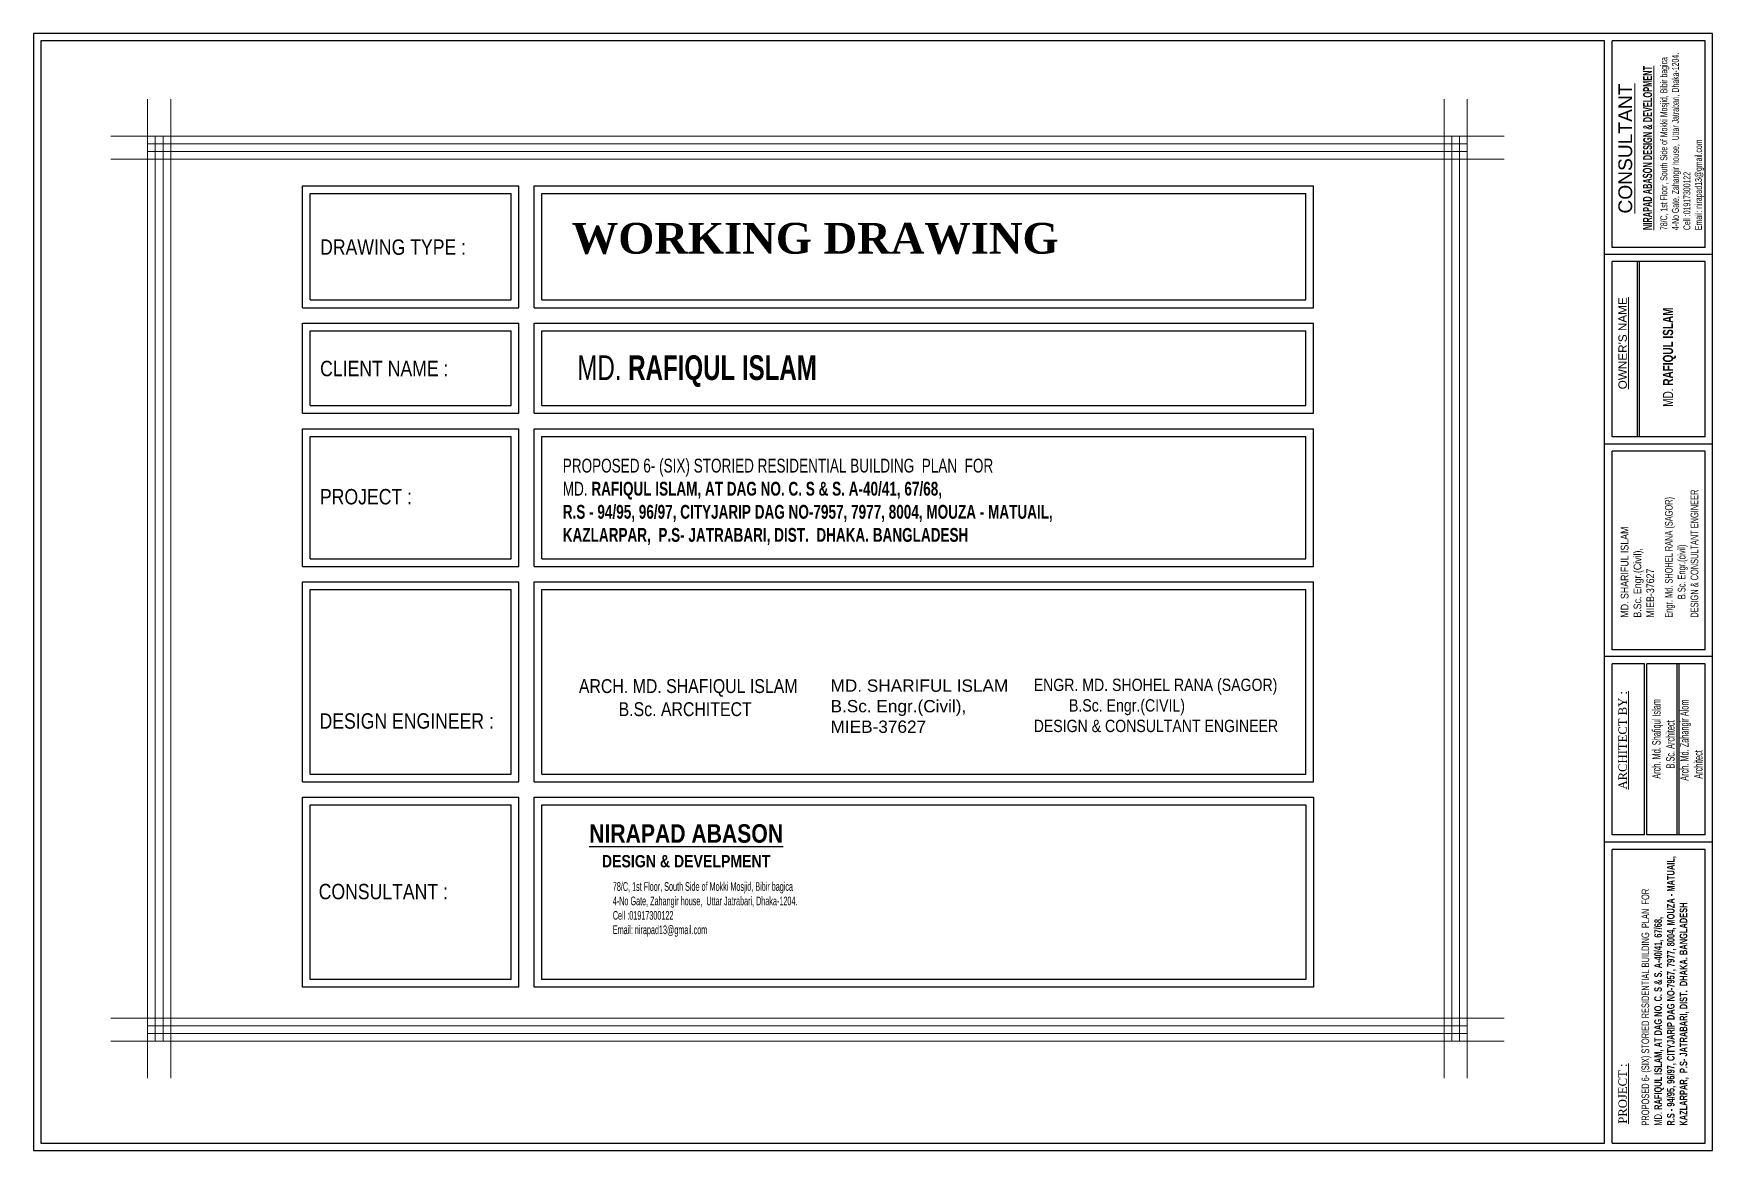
# Model space of a CAD drawing. Header units: inches. Extents: x -159432 to -126829, y -44881 to -40109.
# Drawn here: x -157359 to -156268, y -42721 to -41995 of the extents above; entities that cross this region are included whole.
import ezdxf

# ---------------------------------------------------------------- set-up
doc = ezdxf.new("R2010")
doc.units = ezdxf.units.IN
doc.header["$LTSCALE"] = 10
doc.header["$MEASUREMENT"] = 0
for name, color, linetype, lineweight in [('door', 123, 'Continuous', 25), ('LI', 3, 'Continuous', 15), ('line', 134, 'Continuous', 30), ('TEXT', 6, 'Continuous', 25), ('TEXT 02', 7, 'Continuous', 9)]:
    doc.layers.add(name, color=color, linetype=linetype, lineweight=lineweight)
doc.styles.add('222', font='arial.ttf')
doc.styles.add('AR8', font='swisscl.ttf', dxfattribs={"height": 10})
doc.styles.add('AREAL', font='arial.ttf')
doc.styles.add('arn', font='ARIALN.TTF')
doc.styles.add('style1', font='micross.ttf', dxfattribs={"height": 18})

msp = doc.modelspace()

# ---------------------------------------------------------------- linework, layer by layer
at = {"layer": 'door'}
for p, q in [((-157184.38489, -42094.08678), (-157043.84531, -42094.08678)), ((-157184.38489, -42173.20578), (-157184.38489, -42094.08678)), ((-157043.84531, -42173.20578), (-157043.84531, -42094.08678)), ((-157033.84531, -42094.08678), (-156527.57356, -42094.08678)), ((-157033.84531, -42173.20578), (-157033.84531, -42094.08678)), ((-156527.57356, -42173.20578), (-156527.57356, -42094.08678)), ((-157179.38489, -42099.08678), (-157048.84531, -42099.08678)), ((-157179.38489, -42168.20578), (-157179.38489, -42099.08678)), ((-157048.84531, -42168.20578), (-157048.84531, -42099.08678)), ((-157028.84531, -42099.08678), (-156532.57356, -42099.08678)), ((-157028.84531, -42168.20578), (-157028.84531, -42099.08678)), ((-156532.57356, -42168.20578), (-156532.57356, -42099.08678)), ((-157179.38489, -42168.20578), (-157048.84531, -42168.20578)), ((-157028.84531, -42168.20578), (-156532.57356, -42168.20578)), ((-157184.38489, -42173.20578), (-157043.84531, -42173.20578)), ((-157184.38489, -42241.82269), (-157184.38489, -42183.20578)), ((-157184.38489, -42183.20578), (-157043.84531, -42183.20578)), ((-157043.84531, -42241.82269), (-157043.84531, -42183.20578)), ((-157033.84531, -42173.20578), (-156527.57356, -42173.20578)), ((-157033.84531, -42183.20578), (-156527.57356, -42183.20578)), ((-157033.84531, -42241.82269), (-157033.84531, -42183.20578)), ((-156527.57356, -42241.82269), (-156527.57356, -42183.20578)), ((-157179.38489, -42236.82269), (-157179.38489, -42188.20578)), ((-157179.38489, -42188.20578), (-157048.84531, -42188.20578)), ((-157048.84531, -42236.82269), (-157048.84531, -42188.20578)), ((-157028.84531, -42188.20578), (-156532.57356, -42188.20578)), ((-157028.84531, -42236.82269), (-157028.84531, -42188.20578)), ((-156532.57356, -42236.82269), (-156532.57356, -42188.20578)), ((-157179.38489, -42236.82269), (-157048.84531, -42236.82269)), ((-157028.84531, -42236.82269), (-156532.57356, -42236.82269)), ((-157184.38489, -42241.82269), (-157043.84531, -42241.82269)), ((-157033.84531, -42241.82269), (-156527.57356, -42241.82269)), ((-157184.38489, -42341.29202), (-157184.38489, -42251.82269)), ((-157184.38489, -42251.82269), (-157043.84531, -42251.82269)), ((-157179.38489, -42336.29202), (-157179.38489, -42256.82269)), ((-157179.38489, -42256.82269), (-157048.84531, -42256.82269)), ((-157048.84531, -42336.29202), (-157048.84531, -42256.82269)), ((-157043.84531, -42341.29202), (-157043.84531, -42251.82269)), ((-157033.84531, -42251.82269), (-156527.57356, -42251.82269)), ((-157033.84531, -42341.29202), (-157033.84531, -42251.82269)), ((-157028.84531, -42256.82269), (-156532.57356, -42256.82269)), ((-157028.84531, -42336.29202), (-157028.84531, -42256.82269)), ((-156532.57356, -42336.29202), (-156532.57356, -42256.82269)), ((-156527.57356, -42341.29202), (-156527.57356, -42251.82269)), ((-157184.38489, -42341.29202), (-157043.84531, -42341.29202)), ((-157179.38489, -42336.29202), (-157048.84531, -42336.29202)), ((-157033.84531, -42341.29202), (-156527.57356, -42341.29202)), ((-157028.84531, -42336.29202), (-156532.57356, -42336.29202)), ((-157184.38489, -42481.22098), (-157184.38489, -42351.29202)), ((-157184.38489, -42351.29202), (-157043.84531, -42351.29202)), ((-157179.38489, -42476.22098), (-157179.38489, -42356.29202)), ((-157179.38489, -42356.29202), (-157048.84531, -42356.29202)), ((-157048.84531, -42476.22098), (-157048.84531, -42356.29202)), ((-157043.84531, -42481.22098), (-157043.84531, -42351.29202)), ((-157033.84531, -42351.29202), (-156527.57356, -42351.29202)), ((-157033.84531, -42481.22098), (-157033.84531, -42351.29202)), ((-157028.84531, -42356.29202), (-156532.57356, -42356.29202)), ((-157028.84531, -42476.22098), (-157028.84531, -42356.29202)), ((-156532.57356, -42476.22098), (-156532.57356, -42356.29202)), ((-156527.57356, -42481.22098), (-156527.57356, -42351.29202)), ((-157179.38489, -42476.22098), (-157048.84531, -42476.22098)), ((-157028.84531, -42476.22098), (-156532.57356, -42476.22098)), ((-157184.38489, -42481.22098), (-157043.84531, -42481.22098)), ((-157033.84531, -42481.22098), (-156527.57356, -42481.22098)), ((-157048.84531, -42609.63722), (-157048.84531, -42496.22098)), ((-157043.84531, -42614.63722), (-157043.84531, -42491.22098)), ((-157033.84531, -42614.63722), (-157033.84531, -42491.22098)), ((-157028.84531, -42609.63722), (-157028.84531, -42496.22098)), ((-156979.80175, -42496.22098), (-156532.57356, -42496.22098)), ((-156532.57356, -42609.63722), (-156979.80175, -42609.63722))]:
    msp.add_line(p, q, dxfattribs=at)
for points in [[(-157043.84531, -42614.63722), (-157184.38489, -42614.63722), (-157184.38489, -42491.22098), (-157043.84531, -42491.22098)], [(-157048.84531, -42609.63722), (-157179.38489, -42609.63722), (-157179.38489, -42496.22098), (-157048.84531, -42496.22098)], [(-157033.84531, -42491.22098), (-156527.57356, -42491.22098), (-156527.57356, -42614.63722), (-157033.84531, -42614.63722)], [(-157028.84531, -42496.22098), (-156532.57356, -42496.22098), (-156532.57356, -42609.63722), (-157028.84531, -42609.63722)]]:
    msp.add_lwpolyline(points, dxfattribs=at)
at = {"layer": 'LI'}
for p, q in [((-157285.09192, -42037.71749), (-157285.09192, -42673.76721)), ((-157270.09192, -42037.71749), (-157270.09192, -42673.76721)), ((-156442.64212, -42037.71749), (-156442.64212, -42673.76721)), ((-156427.64212, -42037.71749), (-156427.64212, -42673.76721)), ((-156403.64212, -42061.71749), (-157309.09192, -42061.71749)), ((-157280.09192, -42061.71749), (-157280.09192, -42649.76721)), ((-157275.09192, -42061.71749), (-157275.09192, -42649.76721)), ((-156437.64212, -42061.71749), (-156437.64212, -42649.76721)), ((-156432.64212, -42061.71749), (-156432.64212, -42649.76721)), ((-156427.64212, -42066.71749), (-157285.09192, -42066.71749)), ((-156427.64212, -42071.71749), (-157285.09192, -42071.71749)), ((-156403.64212, -42076.71749), (-157309.09192, -42076.71749)), ((-156403.64212, -42634.76721), (-157309.09192, -42634.76721)), ((-156427.64212, -42639.76721), (-157285.09192, -42639.76721)), ((-156403.64212, -42649.76721), (-157309.09192, -42649.76721)), ((-156427.64212, -42644.76721), (-157285.09192, -42644.76721))]:
    msp.add_line(p, q, dxfattribs=at)
at = {"layer": 'line'}
for p, q in [((-156338.49919, -42715.90145), (-156338.49919, -41999.90111)), ((-156333.56618, -42134.04905), (-156333.56618, -41999.90111)), ((-156268.32857, -42138.73248), (-156338.49919, -42138.73248)), ((-156273.09823, -42134.04905), (-156333.56618, -42134.04905)), ((-156333.56618, -42257.14317), (-156333.56618, -42143.15572)), ((-156273.09823, -42143.15572), (-156333.56618, -42143.15572)), ((-156316.97915, -42257.14317), (-156316.97915, -42143.15572)), ((-156315.61639, -42257.14317), (-156315.61639, -42143.15572)), ((-156299.88201, -42257.14317), (-156333.56618, -42257.14317)), ((-156273.09823, -42257.14317), (-156299.88201, -42257.14317)), ((-156268.32857, -42261.8266), (-156338.49919, -42261.8266)), ((-156333.56618, -42395.40068), (-156333.56618, -42266.51003)), ((-156298.51925, -42266.51003), (-156333.56618, -42266.51003)), ((-156268.32857, -42399.88879), (-156338.49919, -42399.88879)), ((-156299.88201, -42395.40068), (-156333.56618, -42395.40068)), ((-156273.09823, -42395.40068), (-156299.88201, -42395.40068)), ((-156333.56618, -42515.58203), (-156333.56618, -42404.50735)), ((-156312.38305, -42404.50735), (-156333.56618, -42404.50735)), ((-156333.56618, -42490.08267), (-156333.56618, -42404.50735)), ((-156312.38305, -42515.58203), (-156312.38305, -42404.50735)), ((-156273.09823, -42404.50735), (-156311.02029, -42404.50735)), ((-156311.02029, -42515.58203), (-156311.02029, -42404.50735)), ((-156291.28004, -42515.28166), (-156291.28004, -42404.50735)), ((-156289.91728, -42515.28166), (-156289.91728, -42404.50735)), ((-156268.32857, -42520.35169), (-156338.49919, -42520.35169)), ((-156312.38305, -42515.58203), (-156333.56618, -42515.58203)), ((-156273.09823, -42515.58203), (-156311.02029, -42515.58203)), ((-156273.09823, -42525.12135), (-156333.56618, -42525.12135)), ((-156333.56618, -42715.90145), (-156333.56618, -42525.12135))]:
    msp.add_line(p, q, dxfattribs=at)
msp.add_lwpolyline([(-157359.18678, -42720.6711), (-156268.32857, -42720.6711), (-156268.32857, -41995.13145), (-157359.18678, -41995.13145)], close=True, dxfattribs=at)
for points in [[(-156338.49919, -41999.90111), (-157354.41712, -41999.90111), (-157354.41712, -42715.90145), (-156338.49919, -42715.90145)], [(-156273.09823, -42134.04905), (-156273.09823, -41999.90111), (-156333.56618, -41999.90111)], [(-156273.09823, -42257.14317), (-156273.09823, -42143.15572)], [(-156273.09823, -42395.40068), (-156273.09823, -42266.51003), (-156298.51925, -42266.51003)], [(-156273.09823, -42515.58203), (-156273.09823, -42404.50735)], [(-156333.56618, -42715.90145), (-156273.09823, -42715.90145), (-156273.09823, -42525.12135)]]:
    msp.add_lwpolyline(points, dxfattribs=at)

# ---------------------------------------------------------------- texts
at = {"layer": 'LI', "insert": (-157007.72195, -42414.52344), "char_height": 9, "width": 145.0170123, "attachment_point": 1, "style": '222'}
msp.add_mtext('{\\fArial Narrow|b0|i0|c0|p34;\\C7; ARCH. MD. SHAFIQUL ISLAM\\P          B.Sc. ARCHITECT}', dxfattribs=at)
at = {"layer": 'LI', "color": 0, "char_height": 8, "attachment_point": 1, "style": '222'}
for s, insert, width in [('MD. SHARIFUL ISLAM\\PB.Sc. Engr.(Civil),\\PMIEB-37627', (-156841.34547, -42414.73109), 216.6180434), ('{\\fArial Narrow|b0|i0|c0|p34;ENGR. MD. SHOHEL RANA (SAGOR)\\P         B.Sc. Engr.(CIVIL)  \\PDESIGN & CONSULTANT ENGINEER}', (-156709.33752, -42414.22503), 158.8467121)]:
    msp.add_mtext(s, dxfattribs=dict(at, insert=insert, width=width))
at = {"layer": 'TEXT', "color": 5, "insert": (-157009.488, -42118.09322), "char_height": 20, "attachment_point": 1}
msp.add_mtext('{\\fBookman Old Style|b1|i0|c0|p18;WORKING DRAWING}', dxfattribs=at)
at = {"layer": 'TEXT', "color": 5, "attachment_point": 1, "style": 'arn'}
for s, insert, char_height, width in [('DRAWING TYPE :', (-157172.99805, -42128.83617), 10, 98.9931241), ('{\\fArial|b0|i0|c161|p34;\\W0.7;\\C256;MD.\\fArial|b1|i0|c0|p34; RAFIQUL ISLAM}', (-157005.83855, -42204.14469), 16, 154.6298499), ('CLIENT NAME :', (-157172.99805, -42207.70413), 10, 98.9931241), ('PROJECT :', (-157173.10753, -42290.98712), 10, 86.1728775), ('DESIGN ENGINEER :', (-157173.3708, -42436.68891), 10, 112.4124147), ('CONSULTANT :{\\C5; }', (-157173.94132, -42547.51983), 10, 84.1040928)]:
    msp.add_mtext(s, dxfattribs=dict(at, insert=insert, char_height=char_height, width=width))
at = {"layer": 'TEXT', "color": 19, "ltscale": 12, "insert": (-157015.33874, -42271.30111), "char_height": 9, "width": 317.8962074, "attachment_point": 1, "style": 'arn'}
msp.add_mtext('\\pt11.22;{\\fArial|b0|i0|c161|p34;\\W0.7;\\C256;PROPOSED 6- (SIX) STORIED RESIDENTIAL BUILDING  PLAN  FOR \\fArial|b0|i0|c0|p34;\\P\\fArial|b0|i0|c161|p34;MD.\\fArial|b1|i0|c0|p34; RAFIQUL ISLAM, AT DAG NO. C. S & S. A-40/41, 67/68,\\PR.S - 94/95, 96/97, CITYJARIP DAG NO-7957, 7977, 8004, MOUZA - MATUAIL, \\PKAZLARPAR,  P.S- JATRABARI, DIST.  DHAKA. BANGLADESH}', dxfattribs=at)
at = {"layer": 'TEXT', "insert": (-156935.18419, -42508.77514), "char_height": 12, "width": 124.9985812, "attachment_point": 2, "style": 'arn'}
msp.add_mtext('{\\fArial Narrow|b1|i0|c0|p34;\\LNIRAPAD ABASON\\l\\P\\H0.6667x;DESIGN & DEVELPMENT}', dxfattribs=at)
at = {"layer": 'TEXT', "color": 223, "insert": (-156982.81634, -42546.41236), "char_height": 5.623024, "width": 162.6400304, "attachment_point": 1, "style": 'arn'}
msp.add_mtext('{\\W0.7;\\C3;78/C, 1st Floor, South Side of Mokki Mosjid, Bibir bagica\\P4-No Gate, Zahangir house,  Uttar Jatrabari, Dhaka-1204. \\PCell :01917300122 \\PEmail: nirapad13@gmail.com}', dxfattribs=at)
at = {"layer": 'TEXT 02', "color": 1, "insert": (-156313.54066, -42122.73378), "char_height": 6.48443863, "width": 165.0856944, "attachment_point": 1, "rotation": 90, "style": 'AR8'}
msp.add_mtext('\\pt1.04;{\\fArial Narrow|b1|i0|c0|p34;\\H0.9231x;\\W0.7;\\LNIRAPAD ABASON\\fArial Narrow|b0|i0|c0|p34;\\H0.965x; \\fArial Narrow|b1|i0|c0|p34;DESIGN & DEVELOPMENT}', dxfattribs=at)
at = {"layer": 'TEXT 02', "attachment_point": 1, "rotation": 90}
for s, insert, char_height, width, style in [('\\pt1.387;{\\fArial|b0|i0|c0|p34;\\L\\C7;CONSULTANT}', (-156329.4309, -42112.05403), 8.921362, 59.1318588, 'AR8'), ("{\\fSwis721 Lt BT|b0|i0|c0|p34;\\L\\C0;OWNER'S NAME}", (-156329.39721, -42226.22459), 5.4467178, 58.1389827, '222'), ('{\\fArial|b0|i0|c161|p34;\\W0.7;MD.\\fArial|b1|i0|c0|p34; RAFIQUL ISLAM}', (-156300.4966, -42237.57027), 6.6323205, 94.3162866, 'AREAL'), ('{\\fArial Narrow|b0|i0|c0|p34;\\W0.7;Engr. Md. SHOHEL RANA (SAGOR)\\P         B.Sc. Engr.(civil)  \\PDESIGN & CONSULTANT ENGINEER  }', (-156299.17009, -42374.56533), 5, 109.9404186, '222'), ('{\\fArial Narrow|b0|i0|c0|p34;MD. SHARIFUL ISLAM\\PB.Sc. Engr.(Civil),\\PMIEB-37627}', (-156327.88217, -42374.56533), 5, 109.9404186, '222'), ('{\\fTimes New Roman|b0|i0|c0|p18;\\LARCHITECT BY :}', (-156329.37803, -42486.22778), 5.4467178, 64.749322, '222'), ('{\\fArial Narrow|b0|i0|c0|p34;\\W0.7;\\P Arch. Md. Shafiqul Islam\\P      B.Sc. Architect\\PArch. Md. Zahangir Alom\\P Architect}', (-156316.52109, -42480.5155), 5.4467178, 89.9075603, '222'), ('\\pt6.175;{\\fArial|b0|i0|c161|p34;\\W0.7;PROPOSED 6- (SIX) STORIED RESIDENTIAL BUILDING  PLAN  FOR \\fArial|b0|i0|c0|p34;\\P\\fArial|b0|i0|c161|p34;MD.\\fArial|b1|i0|c0|p34; RAFIQUL ISLAM, AT DAG NO. C. S & S. A-40/41, 67/68,\\PR.S - 94/95, 96/97, CITYJARIP DAG NO-7957, 7977, 8004, MOUZA - MATUAIL, \\PKAZLARPAR,  P.S- JATRABARI, DIST.  DHAKA. BANGLADESH}', (-156314.38906, -42704.58984), 4.95156163, 174.8980738, 'AREAL'), ('{\\fTimes New Roman|b0|i0|c0|p18;\\LPROJECT :}', (-156329.37803, -42703.32038), 5.4467178, 39.3341192, '222')]:
    msp.add_mtext(s, dxfattribs=dict(at, insert=insert, char_height=char_height, width=width, style=style))
at = {"layer": 'TEXT 02', "color": 3, "insert": (-156302.14543, -42122.78916), "char_height": 4.4971054, "width": 124.0147198, "attachment_point": 1, "rotation": 90, "style": 'style1'}
msp.add_mtext('{\\fArial Narrow|b0|i0|c0|p34;\\W0.7;78/C, 1st Floor, South Side of Mokki Mosjid, Bibir bagica\\P4-No Gate, Zahangir house,  Uttar Jatrabari, Dhaka-1204. \\PCell :01917300122 \\PEmail: nirapad13@gmail.com}', dxfattribs=at)

doc.saveas('drawing.dxf')
